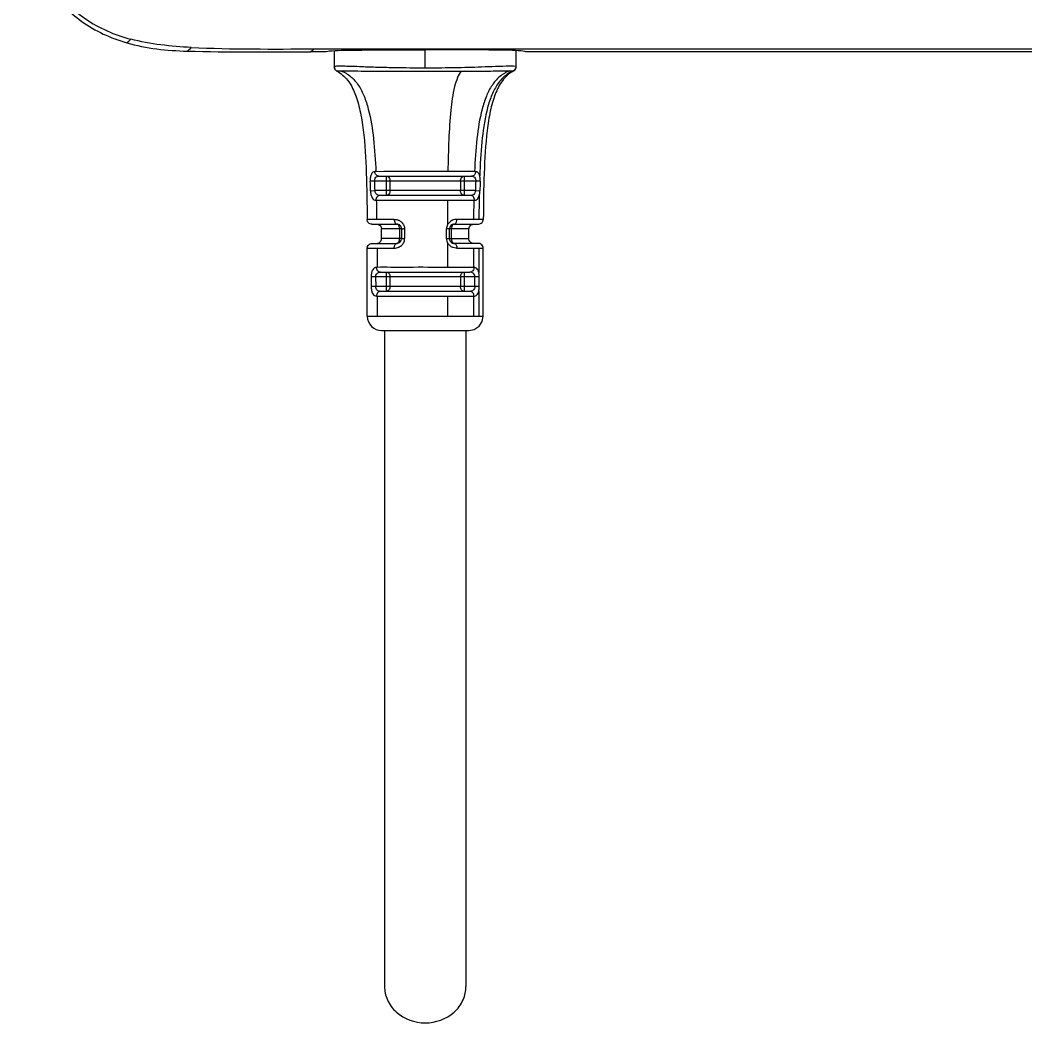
# Model space of a CAD drawing. Header units: millimetres. Extents: x 7426 to 8300, y 123 to 421.
# Drawn here: x 7952.05 to 7978.28, y 295.17 to 321.3 of the extents above; entities that cross this region are included whole.
import ezdxf

# ---------------------------------------------------------------- set-up
doc = ezdxf.new("R2010")
doc.units = ezdxf.units.MM
doc.layers.add('20_ALL_FEATURES', color=7, linetype='Continuous')

msp = doc.modelspace()

# ---------------------------------------------------------------- linework, layer by layer
at = {"layer": '20_ALL_FEATURES', "color": 7, "linetype": 'Continuous'}
for p, q in [((8010.854, 320.55), (7959.709, 320.55)), ((7962.614, 320.052), (7962.614, 320.525)), ((7959.992, 320.473), (7959.62, 320.474)), ((7960.241, 320.509), (7960.241, 320.087)), ((7964.986, 320.088), (7964.986, 320.509)), ((8010.944, 320.474), (7965.235, 320.473)), ((7960.24, 320.088), (7960.242, 320.066)), ((7960.241, 320.089), (7960.241, 320.088)), ((7960.241, 320.088), (7960.241, 320.088)), ((7960.241, 320.088), (7960.241, 320.088)), ((7960.241, 320.088), (7960.241, 320.087)), ((7960.241, 320.087), (7960.241, 320.087)), ((7960.242, 320.066), (7960.26, 320.02)), ((7960.26, 320.02), (7960.273, 320.003)), ((7960.273, 320.003), (7960.277, 320)), ((7964.921, 319.978), (7964.937, 319.988)), ((7964.937, 319.988), (7964.944, 319.994)), ((7964.937, 319.988), (7964.939, 319.99)), ((7964.986, 320.089), (7964.982, 320.094)), ((7964.985, 320.068), (7964.987, 320.088)), ((7964.986, 320.088), (7964.987, 320.09)), ((7964.986, 320.088), (7964.986, 320.089)), ((7964.986, 320.088), (7964.986, 320.088)), ((7964.987, 320.088), (7964.986, 320.088)), ((7964.921, 319.978), (7964.9, 319.967)), ((7964.9, 319.967), (7964.918, 319.976)), ((7964.9, 319.967), (7964.9, 319.967)), ((7964.914, 319.977), (7964.905, 319.979)), ((7964.918, 319.976), (7964.914, 319.977)), ((7964.918, 319.976), (7964.918, 319.976)), ((7964.918, 319.976), (7964.918, 319.976)), ((7961.296, 317.11), (7961.179, 317.106)), ((7963.93, 317.11), (7961.296, 317.11)), ((7961.326, 317.354), (7961.299, 317.354)), ((7961.405, 317.235), (7963.821, 317.235)), ((7961.595, 317.235), (7961.595, 316.735)), ((7961.696, 316.86), (7961.696, 317.11)), ((7963.531, 317.11), (7963.531, 316.86)), ((7963.632, 317.235), (7963.632, 316.735)), ((7963.928, 317.354), (7963.901, 317.354)), ((7964.047, 317.106), (7963.93, 317.11)), ((7961.187, 316.857), (7961.304, 316.86)), ((7963.923, 316.86), (7961.304, 316.86)), ((7963.923, 316.86), (7964.04, 316.857)), ((7961.328, 316.608), (7961.347, 316.608)), ((7963.793, 316.735), (7961.433, 316.735)), ((7963.88, 316.608), (7963.899, 316.608)), ((7961.352, 316.109), (7961.099, 316.109)), ((7961.805, 316.109), (7961.352, 316.109)), ((7963.874, 316.109), (7963.439, 316.109)), ((7964.128, 316.109), (7963.874, 316.109)), ((7961.224, 315.985), (7961.871, 315.985)), ((7961.474, 315.61), (7961.474, 315.86)), ((7961.996, 315.86), (7961.474, 315.86)), ((7961.883, 315.984), (7961.871, 315.985)), ((7961.944, 315.86), (7961.944, 315.61)), ((7961.996, 315.86), (7961.996, 315.61)), ((7962.077, 315.86), (7962.077, 315.61)), ((7963.167, 315.611), (7963.167, 315.862)), ((7963.246, 315.61), (7963.246, 315.86)), ((7963.753, 315.86), (7963.246, 315.86)), ((7963.297, 315.61), (7963.297, 315.86)), ((7963.358, 315.984), (7963.371, 315.985)), ((7963.371, 315.985), (7964.002, 315.985)), ((7963.751, 315.61), (7963.751, 315.86)), ((7961.996, 315.61), (7961.474, 315.61)), ((7963.167, 315.695), (7963.167, 315.778)), ((7963.246, 315.61), (7963.751, 315.61)), ((7961.102, 315.36), (7961.805, 315.36)), ((7961.227, 315.485), (7961.871, 315.485)), ((7961.356, 315.36), (7961.357, 314.86)), ((7961.871, 315.485), (7961.883, 315.485)), ((7963.192, 315.504), (7963.192, 314.86)), ((7963.371, 315.485), (7963.359, 315.486)), ((7963.999, 315.485), (7963.371, 315.485)), ((7963.439, 315.36), (7964.125, 315.36)), ((7963.871, 315.359), (7963.87, 314.86)), ((7964.01, 315.36), (7964.01, 314.729)), ((7963.871, 314.86), (7963.192, 314.86)), ((7963.87, 314.86), (7963.682, 314.86)), ((7961.204, 314.61), (7961.204, 314.36)), ((7964.023, 314.61), (7961.204, 314.61)), ((7961.32, 314.61), (7961.321, 314.36)), ((7961.447, 314.735), (7963.78, 314.735)), ((7961.595, 314.735), (7961.595, 314.235)), ((7961.696, 314.36), (7961.696, 314.61)), ((7963.531, 314.61), (7963.531, 314.36)), ((7963.632, 314.735), (7963.632, 314.235)), ((7963.907, 314.36), (7963.907, 314.61)), ((7964.023, 314.36), (7964.023, 314.61)), ((7964.023, 314.36), (7961.204, 314.36)), ((7963.78, 314.235), (7961.447, 314.235)), ((7964.01, 314.241), (7964.01, 313.585)), ((7961.342, 314.11), (7963.87, 314.11)), ((7961.357, 314.11), (7961.357, 313.585)), ((7963.192, 314.11), (7963.192, 313.586)), ((7963.87, 314.11), (7963.87, 313.584)), ((7963.885, 314.11), (7963.87, 314.11)), ((7963.87, 313.584), (7964.01, 313.585)), ((7964.01, 313.585), (7964.124, 313.585)), ((7961.477, 313.214), (7963.749, 313.214)), ((7961.551, 313.214), (7961.551, 296.121)), ((7963.676, 313.214), (7963.676, 296.121))]:
    msp.add_line(p, q, dxfattribs=at)
for points in [[(7960.241, 320.087), (7960.241, 320.078), (7960.252, 320.034)], [(7964.939, 319.99), (7964.945, 319.994), (7964.95, 320), (7964.96, 320.01), (7964.971, 320.027), (7964.979, 320.046), (7964.985, 320.068)], [(7964.986, 320.075), (7964.985, 320.074), (7964.986, 320.074), (7964.986, 320.083), (7964.987, 320.09)], [(7964.003, 315.985), (7964.041, 315.991), (7964.075, 316.008), (7964.101, 316.032), (7964.118, 316.061), (7964.126, 316.092), (7964.128, 316.109)], [(7963.753, 315.86), (7963.753, 315.866), (7963.757, 315.893), (7963.768, 315.92), (7963.786, 315.945), (7963.811, 315.966), (7963.842, 315.98), (7963.878, 315.985)], [(7963.878, 315.485), (7963.839, 315.491), (7963.805, 315.508), (7963.78, 315.533), (7963.762, 315.562), (7963.754, 315.593), (7963.753, 315.61)], [(7964.125, 315.36), (7964.125, 315.366), (7964.12, 315.393), (7964.109, 315.42), (7964.091, 315.445), (7964.067, 315.466), (7964.036, 315.48), (7964, 315.485)], [(7963.75, 313.214), (7963.892, 313.242), (7964.017, 313.325), (7964.098, 313.45), (7964.124, 313.585)]]:
    msp.add_lwpolyline(points, dxfattribs=at)
for centre, radius, start, end in [((7964.857, 320.094), 0.125, 292.5784, 359.9828), ((7936.088, 316.209), 25.108, 1.4784, 2.0467), ((7935.445, 316.213), 25.867, 1.4324, 1.9863), ((7989.764, 316.22), 25.849, 178.0266, 178.581), ((7989.109, 316.215), 25.078, 177.9645, 178.5335), ((7903.032, 315.661), 58.322, 0.43999, 0.9301), ((8114.897, 315.634), 151.704, 179.63198, 179.87452), ((8022.102, 315.676), 58.23, 179.08341, 179.57423), ((8019.275, 315.727), 55.263, 178.9608, 179.6036), ((7961.804, 315.826), 0.285, 61.9758, 64.0444), ((7961.802, 315.822), 0.289, 47.8812, 61.9396), ((7963.442, 315.825), 0.287, 116.2233, 118.5645), ((7961.871, 315.86), 0.125, 360, 90.0006), ((7961.757, 315.864), 0.188, 9.025, 13.8294), ((7961.735, 315.86), 0.21, 359.9657, 9.0237), ((7961.876, 315.864), 0.201, 358.8694, 3.4224), ((7963.371, 315.86), 0.125, 90.0006, 180), ((7961.871, 315.61), 0.125, 270.0006, 0), ((7961.793, 315.618), 0.284, 354.7991, 358.4547), ((7963.371, 315.61), 0.125, 180, 270.0006), ((7961.803, 315.643), 0.286, 296.0976, 298.2386), ((7961.797, 315.653), 0.297, 298.3154, 311.0464), ((7963.443, 315.646), 0.289, 229.5904, 241.5645), ((7963.441, 315.644), 0.286, 241.5893, 243.8773), ((7961.403, 311.25), 3.61, 90.7437, 90.9746), ((7963.821, 311.136), 3.724, 89.0159, 89.2405)]:
    msp.add_arc(centre, radius, start, end, dxfattribs=at)
for points, knots in [([(7952.049, 340.33), (7952.049, 339.461), (7952.049, 337.724), (7952.049, 335.118), (7952.05, 332.511), (7952.049, 330.339), (7952.049, 328.602), (7952.049, 327.299), (7952.056, 325.995), (7952.07, 324.694), (7952.179, 323.607), (7952.441, 322.776), (7952.846, 322.006), (7953.608, 321.201), (7954.412, 320.832), (7954.828, 320.712)], [0, 0, 0, 0, 0.125098, 0.250203, 0.375311, 0.500416, 0.562964, 0.62551, 0.688063, 0.750611, 0.813082, 0.844309, 0.875544, 0.937742, 1, 1, 1, 1]), ([(7952.124, 340.33), (7952.124, 339.465), (7952.124, 337.734), (7952.125, 335.138), (7952.125, 332.541), (7952.124, 330.378), (7952.125, 328.647), (7952.127, 327.349), (7952.129, 326.05), (7952.166, 324.753), (7952.319, 323.461), (7952.782, 322.226), (7953.703, 321.263), (7954.515, 320.917), (7954.933, 320.807)], [0, 0, 0, 0, 0.12509, 0.250181, 0.375271, 0.500361, 0.562907, 0.625448, 0.688004, 0.75055, 0.813063, 0.875379, 0.937632, 1, 1, 1, 1]), ([(7959.992, 320.473), (7959.998, 320.485), (7960.076, 320.497), (7960.232, 320.511), (7960.533, 320.52), (7960.911, 320.525), (7961.331, 320.525), (7961.758, 320.525), (7962.186, 320.525), (7962.471, 320.525), (7962.614, 320.525)], [0, 0, 0, 0, 0.015284, 0.076132, 0.194913, 0.349034, 0.511548, 0.674364, 0.837182, 1, 1, 1, 1]), ([(7965.235, 320.473), (7965.229, 320.485), (7965.151, 320.497), (7964.995, 320.511), (7964.694, 320.52), (7964.316, 320.525), (7963.896, 320.525), (7963.469, 320.525), (7963.041, 320.525), (7962.756, 320.525), (7962.614, 320.525)], [0, 0, 0, 0, 0.015284, 0.076132, 0.194913, 0.349034, 0.511547, 0.674363, 0.837181, 1, 1, 1, 1]), ([(7962.614, 320.052), (7962.347, 320.052), (7961.948, 320.057), (7961.412, 320.069), (7961.069, 320.08), (7960.787, 320.093), (7960.585, 320.099), (7960.422, 320.1), (7960.317, 320.102), (7960.265, 320.097), (7960.246, 320.095), (7960.241, 320.091), (7960.241, 320.089)], [0, 0, 0, 0, 0.33593, 0.504114, 0.676847, 0.769314, 0.860041, 0.932643, 0.975512, 0.992346, 0.997825, 1, 1, 1, 1]), ([(7964.982, 320.094), (7964.897, 320.106), (7964.688, 320.098), (7964.359, 320.091), (7963.885, 320.069), (7963.303, 320.057), (7962.843, 320.052), (7962.614, 320.052)], [0, 0, 0, 0, 0.108487, 0.263244, 0.417704, 0.709138, 1, 1, 1, 1]), ([(7960.309, 319.976), (7960.309, 319.976), (7960.314, 319.976), (7960.317, 319.978), (7960.32, 319.978)], [0, 0, 0, 0, 0.17955, 1, 1, 1, 1]), ([(7960.309, 319.976), (7960.417, 319.92), (7960.615, 319.743), (7960.801, 319.374), (7960.924, 318.932), (7961.033, 318.24), (7961.085, 317.291), (7961.096, 316.512), (7961.099, 316.109)], [0, 0, 0, 0, 0.089606, 0.188307, 0.300857, 0.426116, 0.703525, 1, 1, 1, 1]), ([(7960.32, 319.978), (7960.321, 319.978), (7960.33, 319.979), (7960.338, 319.98), (7960.346, 319.98)], [0, 0, 0, 0, 0.150216, 1, 1, 1, 1]), ([(7960.346, 319.98), (7960.349, 319.98), (7960.372, 319.981), (7960.395, 319.981), (7960.414, 319.982)], [0, 0, 0, 0, 0.166575, 1, 1, 1, 1]), ([(7960.414, 319.982), (7960.648, 319.984), (7961.154, 319.967), (7961.93, 319.976), (7962.743, 319.977), (7963.284, 319.974), (7963.554, 319.973)], [0, 0, 0, 0, 0.223658, 0.48329, 0.741637, 1, 1, 1, 1]), ([(7960.414, 319.982), (7960.508, 319.946), (7960.684, 319.842), (7960.885, 319.604), (7961.031, 319.313), (7961.179, 318.849), (7961.279, 318.188), (7961.313, 317.641), (7961.326, 317.354)], [0, 0, 0, 0, 0.102639, 0.205517, 0.315842, 0.436107, 0.70435, 1, 1, 1, 1]), ([(7963.554, 319.973), (7963.512, 319.924), (7963.443, 319.791), (7963.34, 319.45), (7963.268, 318.909), (7963.222, 318.169), (7963.209, 317.636), (7963.204, 317.357)], [0, 0, 0, 0, 0.07313, 0.165439, 0.400517, 0.685164, 1, 1, 1, 1]), ([(7963.554, 319.973), (7963.784, 319.972), (7964.203, 319.97), (7964.623, 319.984), (7964.812, 319.982)], [0, 0, 0, 0, 0.547985, 1, 1, 1, 1]), ([(7964.812, 319.982), (7964.719, 319.946), (7964.543, 319.841), (7964.342, 319.604), (7964.195, 319.312), (7964.047, 318.849), (7963.947, 318.188), (7963.913, 317.641), (7963.901, 317.354)], [0, 0, 0, 0, 0.102714, 0.20563, 0.315964, 0.436219, 0.704414, 1, 1, 1, 1]), ([(7964.905, 319.979), (7964.813, 319.94), (7964.64, 319.825), (7964.448, 319.575), (7964.308, 319.27), (7964.169, 318.788), (7964.076, 318.105), (7964.046, 317.54), (7964.035, 317.244)], [0, 0, 0, 0, 0.099969, 0.201977, 0.312559, 0.433586, 0.703503, 1, 1, 1, 1]), ([(7964.9, 319.967), (7964.794, 319.909), (7964.601, 319.727), (7964.419, 319.358), (7964.298, 318.917), (7964.192, 318.228), (7964.141, 317.284), (7964.13, 316.509), (7964.128, 316.109)], [0, 0, 0, 0, 0.089631, 0.18871, 0.301542, 0.426897, 0.704058, 1, 1, 1, 1]), ([(7964.812, 319.982), (7964.826, 319.982), (7964.857, 319.981), (7964.888, 319.979), (7964.905, 319.979)], [0, 0, 0, 0, 0.447825, 1, 1, 1, 1]), ([(7961.298, 317.354), (7961.281, 317.354), (7961.24, 317.344), (7961.201, 317.285), (7961.18, 317.204), (7961.178, 317.141), (7961.179, 317.106)], [0, 0, 0, 0, 0.175091, 0.380304, 0.656767, 1, 1, 1, 1]), ([(7961.296, 317.11), (7961.294, 317.144), (7961.309, 317.216), (7961.377, 317.235), (7961.405, 317.235)], [0, 0, 0, 0, 0.548498, 1, 1, 1, 1]), ([(7961.405, 317.235), (7961.378, 317.235), (7961.32, 317.264), (7961.3, 317.324), (7961.299, 317.354)], [0, 0, 0, 0, 0.472799, 1, 1, 1, 1]), ([(7963.204, 317.357), (7962.86, 317.358), (7962.234, 317.359), (7961.608, 317.353), (7961.326, 317.354)], [0, 0, 0, 0, 0.549947, 1, 1, 1, 1]), ([(7961.595, 317.235), (7961.622, 317.235), (7961.68, 317.202), (7961.695, 317.141), (7961.696, 317.11)], [0, 0, 0, 0, 0.462686, 1, 1, 1, 1]), ([(7963.901, 317.354), (7963.854, 317.354), (7963.622, 317.354), (7963.39, 317.356), (7963.204, 317.357)], [0, 0, 0, 0, 0.201077, 1, 1, 1, 1]), ([(7963.531, 317.11), (7963.531, 317.141), (7963.547, 317.202), (7963.605, 317.235), (7963.632, 317.235)], [0, 0, 0, 0, 0.537471, 1, 1, 1, 1]), ([(7963.928, 317.354), (7963.927, 317.324), (7963.907, 317.264), (7963.848, 317.235), (7963.821, 317.235)], [0, 0, 0, 0, 0.526976, 1, 1, 1, 1]), ([(7963.821, 317.235), (7963.849, 317.235), (7963.917, 317.216), (7963.933, 317.144), (7963.93, 317.11)], [0, 0, 0, 0, 0.451718, 1, 1, 1, 1]), ([(7964.035, 317.244), (7964.027, 317.273), (7964.009, 317.328), (7963.952, 317.356), (7963.928, 317.354)], [0, 0, 0, 0, 0.56532, 1, 1, 1, 1]), ([(7964.047, 317.106), (7964.048, 317.118), (7964.049, 317.165), (7964.044, 317.211), (7964.035, 317.244)], [0, 0, 0, 0, 0.271815, 1, 1, 1, 1]), ([(7961.187, 316.857), (7961.187, 316.823), (7961.193, 316.76), (7961.22, 316.679), (7961.264, 316.62), (7961.308, 316.606), (7961.328, 316.608)], [0, 0, 0, 0, 0.323972, 0.595717, 0.812375, 1, 1, 1, 1]), ([(7961.433, 316.735), (7961.403, 316.735), (7961.332, 316.753), (7961.305, 316.824), (7961.304, 316.86)], [0, 0, 0, 0, 0.45853, 1, 1, 1, 1]), ([(7961.696, 316.86), (7961.695, 316.829), (7961.68, 316.768), (7961.622, 316.735), (7961.595, 316.735)], [0, 0, 0, 0, 0.537424, 1, 1, 1, 1]), ([(7963.632, 316.735), (7963.605, 316.735), (7963.547, 316.768), (7963.531, 316.829), (7963.531, 316.86)], [0, 0, 0, 0, 0.462148, 1, 1, 1, 1]), ([(7963.923, 316.86), (7963.921, 316.824), (7963.894, 316.753), (7963.823, 316.735), (7963.793, 316.735)], [0, 0, 0, 0, 0.541523, 1, 1, 1, 1]), ([(7964.021, 316.729), (7964.024, 316.738), (7964.035, 316.78), (7964.039, 316.824), (7964.04, 316.857)], [0, 0, 0, 0, 0.231018, 1, 1, 1, 1]), ([(7961.433, 316.735), (7961.405, 316.735), (7961.345, 316.702), (7961.327, 316.639), (7961.328, 316.608)], [0, 0, 0, 0, 0.470337, 1, 1, 1, 1]), ([(7961.347, 316.608), (7961.467, 316.607), (7962.083, 316.609), (7962.7, 316.609), (7963.196, 316.609)], [0, 0, 0, 0, 0.195192, 1, 1, 1, 1]), ([(7963.196, 316.609), (7963.262, 316.609), (7963.49, 316.608), (7963.718, 316.607), (7963.88, 316.608)], [0, 0, 0, 0, 0.291947, 1, 1, 1, 1]), ([(7963.899, 316.608), (7963.899, 316.639), (7963.881, 316.702), (7963.821, 316.735), (7963.793, 316.735)], [0, 0, 0, 0, 0.529685, 1, 1, 1, 1]), ([(7963.899, 316.608), (7963.925, 316.606), (7963.988, 316.636), (7964.011, 316.696), (7964.021, 316.729)], [0, 0, 0, 0, 0.435027, 1, 1, 1, 1]), ([(7961.224, 315.985), (7961.192, 315.985), (7961.126, 316.011), (7961.099, 316.077), (7961.099, 316.109)], [0, 0, 0, 0, 0.500001, 1, 1, 1, 1]), ([(7961.805, 316.109), (7961.806, 316.093), (7961.809, 316.048), (7961.839, 315.985), (7961.871, 315.985)], [0, 0, 0, 0, 0.32814, 1, 1, 1, 1]), ([(7961.349, 315.985), (7961.381, 315.985), (7961.448, 315.958), (7961.474, 315.892), (7961.474, 315.86)], [0, 0, 0, 0, 0.499999, 1, 1, 1, 1]), ([(7961.882, 315.984), (7961.88, 315.984), (7961.877, 315.985), (7961.873, 315.985), (7961.871, 315.985)], [0, 0, 0, 0, 0.509566, 1, 1, 1, 1]), ([(7962.077, 315.86), (7962.066, 315.86), (7962.047, 315.861), (7962.02, 315.858), (7962.008, 315.862), (7961.996, 315.858), (7961.996, 315.86)], [0, 0, 0, 0, 0.405647, 0.725673, 0.929656, 1, 1, 1, 1]), ([(7963.246, 315.86), (7963.246, 315.858), (7963.235, 315.861), (7963.223, 315.859), (7963.196, 315.862), (7963.178, 315.862), (7963.167, 315.862)], [0, 0, 0, 0, 0.070235, 0.273876, 0.593854, 1, 1, 1, 1]), ([(7963.371, 315.985), (7963.365, 315.985), (7963.334, 315.977), (7963.315, 315.946), (7963.307, 315.923)], [0, 0, 0, 0, 0.210589, 1, 1, 1, 1]), ([(7963.371, 315.985), (7963.377, 315.985), (7963.407, 315.993), (7963.423, 316.025), (7963.43, 316.047)], [0, 0, 0, 0, 0.201026, 1, 1, 1, 1]), ([(7961.349, 315.485), (7961.381, 315.485), (7961.448, 315.512), (7961.474, 315.578), (7961.474, 315.61)], [0, 0, 0, 0, 0.5, 1, 1, 1, 1]), ([(7961.871, 315.485), (7961.878, 315.485), (7961.916, 315.495), (7961.934, 315.538), (7961.94, 315.568)], [0, 0, 0, 0, 0.188923, 1, 1, 1, 1]), ([(7961.996, 315.61), (7961.996, 315.608), (7962.008, 315.612), (7962.02, 315.608), (7962.048, 315.611), (7962.066, 315.61), (7962.077, 315.61)], [0, 0, 0, 0, 0.070319, 0.274227, 0.594292, 1, 1, 1, 1]), ([(7963.167, 315.611), (7963.178, 315.611), (7963.196, 315.611), (7963.223, 315.609), (7963.235, 315.612), (7963.246, 315.608), (7963.246, 315.61)], [0, 0, 0, 0, 0.406311, 0.726162, 0.929752, 1, 1, 1, 1]), ([(7961.102, 315.36), (7961.102, 315.392), (7961.128, 315.458), (7961.195, 315.485), (7961.227, 315.485)], [0, 0, 0, 0, 0.500005, 1, 1, 1, 1]), ([(7961.805, 315.36), (7961.805, 315.376), (7961.808, 315.421), (7961.838, 315.485), (7961.871, 315.485)], [0, 0, 0, 0, 0.327635, 1, 1, 1, 1]), ([(7963.36, 315.487), (7963.362, 315.486), (7963.366, 315.485), (7963.369, 315.485), (7963.371, 315.485)], [0, 0, 0, 0, 0.513955, 1, 1, 1, 1]), ([(7963.371, 315.485), (7963.377, 315.485), (7963.407, 315.477), (7963.423, 315.445), (7963.43, 315.422)], [0, 0, 0, 0, 0.201589, 1, 1, 1, 1]), ([(7961.342, 314.86), (7961.323, 314.86), (7961.28, 314.85), (7961.235, 314.792), (7961.209, 314.71), (7961.204, 314.645), (7961.204, 314.61)], [0, 0, 0, 0, 0.181408, 0.39027, 0.664091, 1, 1, 1, 1]), ([(7961.447, 314.735), (7961.419, 314.735), (7961.36, 314.767), (7961.342, 314.829), (7961.342, 314.86)], [0, 0, 0, 0, 0.469643, 1, 1, 1, 1]), ([(7963.192, 314.86), (7962.853, 314.86), (7962.36, 314.862), (7961.748, 314.858), (7961.475, 314.863), (7961.357, 314.86)], [0, 0, 0, 0, 0.554101, 0.805877, 1, 1, 1, 1]), ([(7963.885, 314.86), (7963.885, 314.829), (7963.867, 314.767), (7963.807, 314.735), (7963.78, 314.735)], [0, 0, 0, 0, 0.530277, 1, 1, 1, 1]), ([(7964.01, 314.729), (7964, 314.765), (7963.978, 314.83), (7963.912, 314.861), (7963.885, 314.86)], [0, 0, 0, 0, 0.576695, 1, 1, 1, 1]), ([(7961.32, 314.61), (7961.32, 314.642), (7961.342, 314.714), (7961.414, 314.736), (7961.447, 314.735)], [0, 0, 0, 0, 0.496172, 1, 1, 1, 1]), ([(7961.595, 314.735), (7961.622, 314.735), (7961.68, 314.702), (7961.695, 314.641), (7961.696, 314.61)], [0, 0, 0, 0, 0.462686, 1, 1, 1, 1]), ([(7963.531, 314.61), (7963.531, 314.641), (7963.547, 314.702), (7963.605, 314.735), (7963.632, 314.735)], [0, 0, 0, 0, 0.53747, 1, 1, 1, 1]), ([(7963.907, 314.61), (7963.906, 314.645), (7963.881, 314.718), (7963.81, 314.735), (7963.78, 314.735)], [0, 0, 0, 0, 0.539536, 1, 1, 1, 1]), ([(7964.023, 314.612), (7964.023, 314.642), (7964.02, 314.682), (7964.012, 314.72), (7964.01, 314.729)], [0, 0, 0, 0, 0.766034, 1, 1, 1, 1]), ([(7961.204, 314.36), (7961.204, 314.325), (7961.209, 314.26), (7961.235, 314.178), (7961.281, 314.12), (7961.323, 314.11), (7961.342, 314.11)], [0, 0, 0, 0, 0.336205, 0.609892, 0.818495, 1, 1, 1, 1]), ([(7961.447, 314.235), (7961.417, 314.235), (7961.346, 314.252), (7961.32, 314.325), (7961.321, 314.36)], [0, 0, 0, 0, 0.460622, 1, 1, 1, 1]), ([(7961.447, 314.235), (7961.42, 314.235), (7961.36, 314.203), (7961.342, 314.141), (7961.342, 314.11)], [0, 0, 0, 0, 0.469555, 1, 1, 1, 1]), ([(7961.696, 314.36), (7961.695, 314.329), (7961.68, 314.268), (7961.622, 314.235), (7961.595, 314.235)], [0, 0, 0, 0, 0.537424, 1, 1, 1, 1]), ([(7963.632, 314.235), (7963.605, 314.235), (7963.547, 314.268), (7963.531, 314.329), (7963.531, 314.36)], [0, 0, 0, 0, 0.462149, 1, 1, 1, 1]), ([(7963.907, 314.36), (7963.906, 314.325), (7963.881, 314.252), (7963.81, 314.235), (7963.78, 314.235)], [0, 0, 0, 0, 0.53953, 1, 1, 1, 1]), ([(7963.885, 314.11), (7963.885, 314.141), (7963.867, 314.203), (7963.807, 314.235), (7963.78, 314.235)], [0, 0, 0, 0, 0.53026, 1, 1, 1, 1]), ([(7963.885, 314.11), (7963.912, 314.11), (7963.978, 314.139), (7964.001, 314.205), (7964.01, 314.241)], [0, 0, 0, 0, 0.42343, 1, 1, 1, 1]), ([(7964.01, 314.241), (7964.012, 314.25), (7964.02, 314.289), (7964.023, 314.329), (7964.023, 314.36)], [0, 0, 0, 0, 0.23362, 1, 1, 1, 1]), ([(7961.102, 313.585), (7961.081, 313.588), (7961.272, 313.581), (7961.294, 313.585), (7961.357, 313.585)], [0, 0, 0, 0, 0.255583, 1, 1, 1, 1]), ([(7961.102, 313.585), (7961.103, 313.49), (7961.184, 313.293), (7961.382, 313.214), (7961.477, 313.214)], [0, 0, 0, 0, 0.5, 1, 1, 1, 1]), ([(7961.357, 313.585), (7961.63, 313.584), (7962.241, 313.588), (7962.853, 313.587), (7963.192, 313.586)], [0, 0, 0, 0, 0.445886, 1, 1, 1, 1]), ([(7963.192, 313.586), (7963.258, 313.586), (7963.484, 313.586), (7963.71, 313.584), (7963.87, 313.584)], [0, 0, 0, 0, 0.293082, 1, 1, 1, 1]), ([(7961.551, 296.121), (7961.551, 296.002), (7961.606, 295.746), (7961.926, 295.319), (7962.614, 295.072), (7963.301, 295.319), (7963.621, 295.746), (7963.676, 296.002), (7963.676, 296.121)], [0, 0, 0, 0, 0.114743, 0.242973, 0.5, 0.757027, 0.885257, 1, 1, 1, 1])]:
    msp.add_open_spline(points, degree=3, knots=knots, dxfattribs=at)
for points in [[(7954.828, 320.712), (7954.864, 320.742), (7954.899, 320.774), (7954.933, 320.807)], [(7956.513, 320.591), (7955.982, 320.618), (7955.447, 320.672), (7954.933, 320.807)], [(7954.828, 320.712), (7955.34, 320.563), (7955.879, 320.509), (7956.412, 320.495)], [(7956.412, 320.495), (7956.448, 320.525), (7956.481, 320.558), (7956.513, 320.592)], [(7956.513, 320.592), (7957.577, 320.539), (7958.644, 320.552), (7959.709, 320.551)], [(7959.62, 320.474), (7959.651, 320.497), (7959.681, 320.524), (7959.709, 320.551)], [(7956.412, 320.495), (7957.481, 320.466), (7958.551, 320.474), (7959.62, 320.474)], [(7960.252, 320.034), (7960.245, 320.051), (7960.241, 320.069), (7960.241, 320.087)], [(7960.274, 320.002), (7960.265, 320.011), (7960.258, 320.022), (7960.252, 320.034)], [(7960.309, 319.976), (7960.296, 319.982), (7960.284, 319.991), (7960.274, 320.002)], [(7961.805, 316.109), (7961.847, 316.111), (7961.891, 316.101), (7961.929, 316.082)], [(7963.305, 316.077), (7963.286, 316.067), (7963.269, 316.054), (7963.253, 316.041)], [(7963.439, 316.109), (7963.397, 316.112), (7963.353, 316.101), (7963.315, 316.082)], [(7963.43, 316.047), (7963.436, 316.067), (7963.439, 316.088), (7963.439, 316.109)], [(7961.899, 315.975), (7961.894, 315.979), (7961.888, 315.982), (7961.882, 315.984)], [(7961.923, 315.948), (7961.917, 315.959), (7961.909, 315.968), (7961.899, 315.975)], [(7961.939, 315.908), (7961.935, 315.922), (7961.93, 315.936), (7961.923, 315.948)], [(7961.996, 316.037), (7962.022, 316.013), (7962.044, 315.984), (7962.058, 315.952)], [(7962.058, 315.952), (7962.069, 315.928), (7962.075, 315.902), (7962.077, 315.876)], [(7963.193, 315.967), (7963.176, 315.935), (7963.166, 315.898), (7963.167, 315.862)], [(7963.253, 316.041), (7963.229, 316.02), (7963.207, 315.995), (7963.193, 315.967)], [(7963.307, 315.923), (7963.3, 315.903), (7963.297, 315.881), (7963.297, 315.86)], [(7961.94, 315.568), (7961.943, 315.582), (7961.944, 315.596), (7961.944, 315.61)], [(7962.054, 315.509), (7962.067, 315.535), (7962.074, 315.564), (7962.076, 315.592)], [(7963.167, 315.611), (7963.166, 315.587), (7963.17, 315.562), (7963.177, 315.539)], [(7963.177, 315.539), (7963.181, 315.527), (7963.186, 315.516), (7963.192, 315.504)], [(7963.297, 315.61), (7963.296, 315.582), (7963.302, 315.552), (7963.315, 315.527)], [(7961.102, 313.585), (7961.102, 314.177), (7961.103, 314.768), (7961.102, 315.36)], [(7961.805, 315.36), (7961.847, 315.358), (7961.891, 315.368), (7961.928, 315.387)], [(7961.992, 315.429), (7962.017, 315.451), (7962.04, 315.478), (7962.054, 315.509)], [(7963.255, 315.426), (7963.23, 315.448), (7963.208, 315.475), (7963.192, 315.504)], [(7963.315, 315.527), (7963.321, 315.515), (7963.33, 315.504), (7963.34, 315.496)], [(7963.439, 315.36), (7963.397, 315.357), (7963.353, 315.368), (7963.315, 315.387)], [(7963.34, 315.496), (7963.346, 315.492), (7963.353, 315.488), (7963.36, 315.487)], [(7963.43, 315.422), (7963.436, 315.402), (7963.439, 315.381), (7963.439, 315.36)], [(7964.125, 313.585), (7964.124, 314.177), (7964.124, 314.768), (7964.125, 315.36)]]:
    msp.add_open_spline(points, degree=3, dxfattribs=at)

doc.saveas('drawing.dxf')
